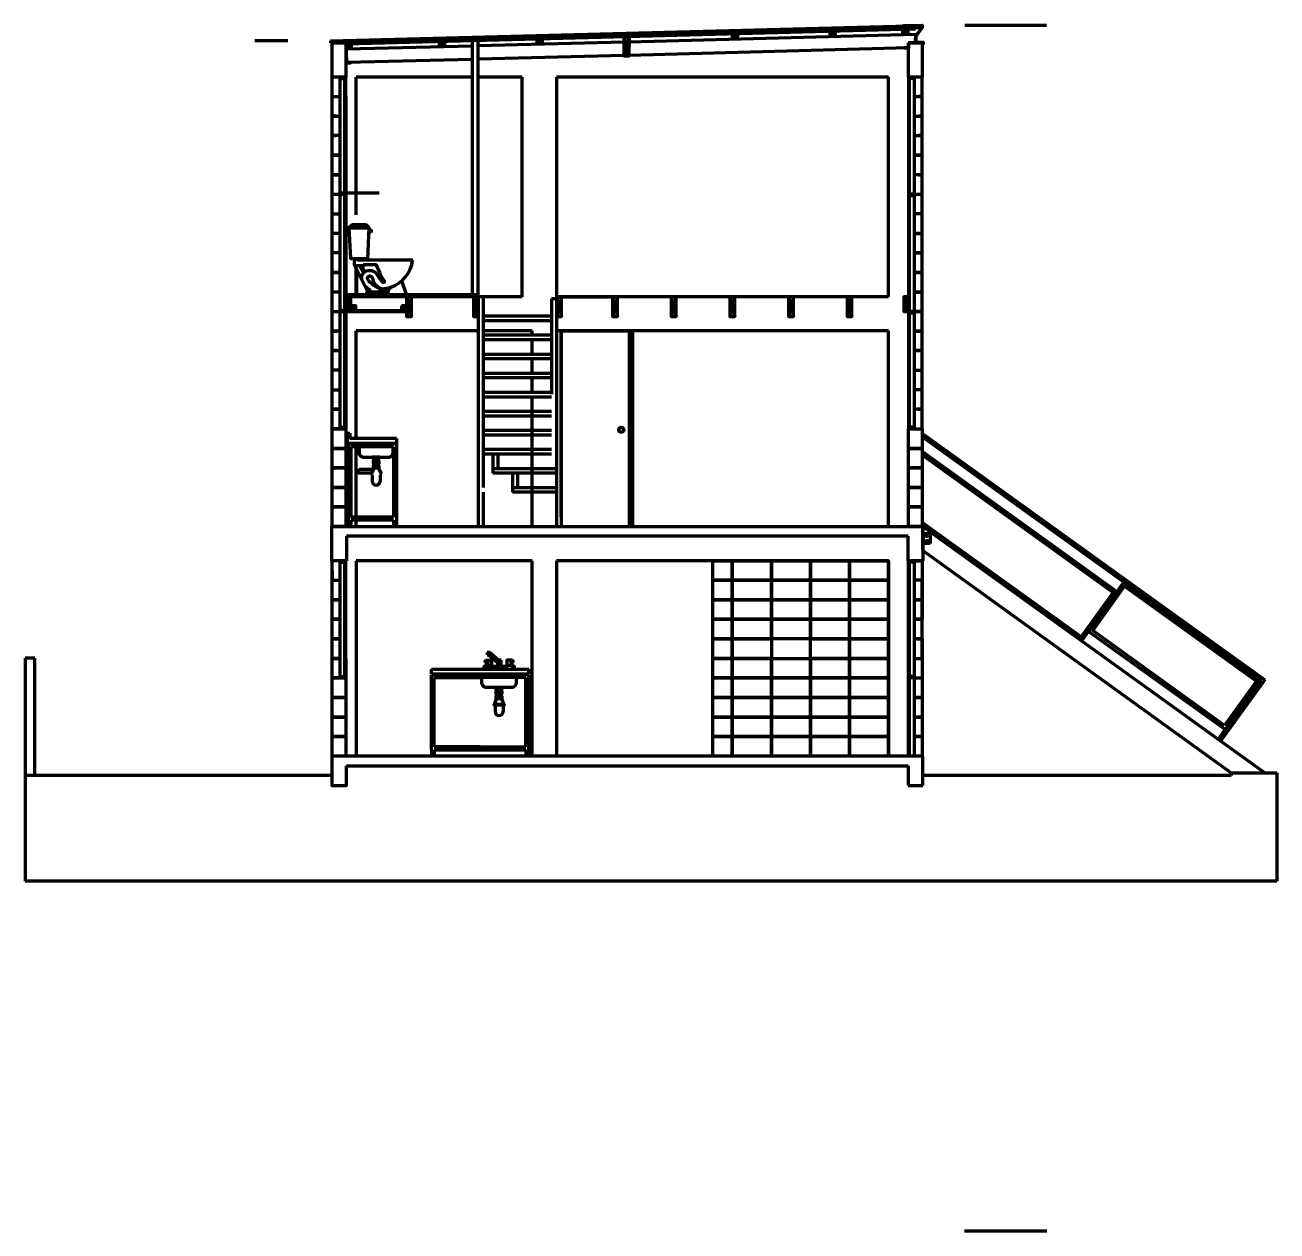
# Model space of a CAD drawing. Header units: millimetres. Extents: x 21.4 to 34.2, y 3.4 to 37.
# Drawn here: x 21.43 to 34.25, y 24.61 to 36.96 of the extents above; entities that cross this region are included whole.
import ezdxf

# ---------------------------------------------------------------- set-up
doc = ezdxf.new("R2010")
doc.units = ezdxf.units.MM
doc.layers.add('freecad trace layer', color=30, linetype='Continuous', lineweight=100)
doc.layers.add('grid', color=7, linetype='Continuous')
doc.layers.get('grid').off()

# ---------------------------------------------------------------- blocks, each defined once
blk = doc.blocks.new('A$C1769229921')
at = {"layer": 'freecad trace layer'}
for p, q in [((3.128, 33.41), (9.178, 33.567)), ((3.128, 33.392), (9.179, 33.549)), ((3.286, 33.391), (6.156, 33.466)), ((3.286, 33.381), (6.156, 33.456)), ((6.184, 33.454), (6.132, 33.254)), ((6.134, 33.454), (6.182, 33.254)), ((6.156, 33.456), (6.156, 33.466)), ((6.156, 33.454), (6.156, 33.454)), ((6.159, 33.466), (9.115, 33.543)), ((6.159, 33.456), (9.114, 33.533)), ((6.159, 33.456), (6.159, 33.466)), ((6.183, 33.403), (9.114, 33.479)), ((7.242, 33.482), (7.293, 33.432)), ((7.292, 33.483), (7.243, 33.431)), ((8.242, 33.509), (8.293, 33.459)), ((8.291, 33.51), (8.243, 33.458)), ((8.984, 33.568), (8.984, 33.565)), ((8.986, 33.528), (9.037, 33.478)), ((9.036, 33.529), (8.987, 33.477)), ((9.114, 33.533), (9.114, 33.543)), ((9.178, 33.567), (9.179, 33.549)), ((9.619, 33.573), (10.457, 33.573)), ((2.691, 33.41), (2.353, 33.41)), ((3.128, 33.41), (3.128, 33.392)), ((3.286, 33.391), (3.285, 33.391)), ((3.286, 33.391), (3.287, 33.241)), ((3.288, 33.38), (3.339, 33.331)), ((3.338, 33.381), (3.289, 33.329)), ((3.289, 33.328), (4.578, 33.361)), ((4.243, 33.403), (4.294, 33.354)), ((4.293, 33.405), (4.244, 33.353)), ((4.58, 30.811), (4.58, 33.415)), ((4.638, 33.364), (6.133, 33.403)), ((4.64, 30.811), (4.64, 33.417)), ((5.243, 33.431), (5.294, 33.381)), ((5.292, 33.432), (5.244, 33.38)), ((6.182, 33.266), (9.04, 33.342)), ((8.995, 33.34), (8.995, 33.337)), ((9.113, 33.392), (9.04, 33.392)), ((9.04, 33.392), (9.04, 33.342)), ((9.045, 33.387), (9.042, 33.387)), ((9.192, 33.374), (9.189, 33.374)), ((3.286, 33.238), (3.289, 33.238)), ((3.287, 33.241), (3.291, 33.241)), ((3.291, 33.241), (3.291, 33.192)), ((3.291, 33.192), (4.577, 33.225)), ((4.641, 33.227), (6.132, 33.265)), ((3.336, 33.191), (3.336, 33.188)), ((3.145, 32.841), (3.145, 33.041)), ((3.225, 33.041), (3.275, 33.042)), ((3.225, 31.841), (3.225, 33.041)), ((3.225, 33.026), (3.275, 33.027)), ((3.275, 29.441), (3.275, 33.041)), ((3.285, 32.841), (3.285, 33.042)), ((3.39, 31.631), (3.39, 33.041)), ((4.58, 33.041), (3.39, 33.041)), ((5.09, 33.041), (4.64, 33.041)), ((8.84, 33.041), (5.44, 33.041)), ((9.045, 33.041), (9.045, 30.441)), ((9.185, 33.041), (9.045, 33.041)), ((9.055, 29.441), (9.055, 33.041)), ((9.105, 33.026), (9.055, 33.026)), ((9.105, 29.441), (9.105, 33.041)), ((9.185, 29.441), (9.185, 33.041)), ((3.145, 32.641), (3.145, 32.841)), ((3.145, 32.841), (3.225, 32.841)), ((3.285, 32.841), (3.285, 32.241)), ((9.055, 32.841), (9.045, 32.841)), ((9.105, 32.841), (9.185, 32.841)), ((9.185, 32.841), (9.145, 32.841)), ((3.145, 32.441), (3.145, 32.641)), ((3.145, 32.641), (3.225, 32.641)), ((3.19, 32.641), (3.145, 32.641)), ((3.275, 32.641), (3.285, 32.641)), ((9.055, 32.641), (9.045, 32.641)), ((9.105, 32.641), (9.185, 32.641)), ((9.105, 32.641), (9.185, 32.641)), ((9.105, 32.641), (9.185, 32.641)), ((9.185, 32.641), (9.145, 32.641)), ((9.185, 32.641), (9.145, 32.641)), ((9.185, 32.641), (9.145, 32.641)), ((3.145, 29.441), (3.145, 32.441)), ((3.145, 32.441), (3.185, 32.441)), ((3.19, 32.441), (3.145, 32.441)), ((3.225, 32.441), (3.145, 32.441)), ((9.055, 32.441), (9.045, 32.441)), ((9.105, 32.441), (9.185, 32.441)), ((9.105, 32.441), (9.185, 32.441)), ((9.185, 32.441), (9.145, 32.441)), ((9.185, 32.441), (9.145, 32.441)), ((3.145, 32.241), (3.225, 32.241)), ((3.225, 32.241), (3.145, 32.241)), ((3.285, 32.241), (3.275, 32.241)), ((3.285, 32.241), (3.285, 32.041)), ((9.055, 32.241), (9.045, 32.241)), ((9.105, 32.241), (9.185, 32.241)), ((9.185, 32.241), (9.105, 32.241)), ((9.185, 32.241), (9.145, 32.241)), ((9.145, 32.241), (9.185, 32.241)), ((3.145, 32.041), (3.225, 32.041)), ((3.225, 32.041), (3.145, 32.041)), ((3.285, 32.041), (3.275, 32.041)), ((3.275, 32.041), (3.285, 32.041)), ((3.285, 32.041), (3.285, 31.841)), ((9.055, 32.041), (9.045, 32.041)), ((9.185, 32.041), (9.105, 32.041)), ((9.145, 32.041), (9.185, 32.041)), ((3.145, 31.841), (3.225, 31.841)), ((3.225, 31.856), (3.275, 31.856)), ((3.225, 29.441), (3.225, 31.841)), ((3.225, 31.841), (3.275, 31.841)), ((3.275, 31.856), (3.624, 31.856)), ((3.275, 31.841), (3.285, 31.841)), ((3.285, 31.841), (3.285, 30.441)), ((9.055, 31.841), (9.045, 31.841)), ((9.105, 31.841), (9.055, 31.841)), ((9.105, 31.826), (9.055, 31.826)), ((9.105, 31.841), (9.185, 31.841)), ((3.145, 31.641), (3.225, 31.641)), ((3.275, 31.641), (3.285, 31.641)), ((9.055, 31.641), (9.045, 31.641)), ((9.185, 31.641), (9.105, 31.641)), ((3.225, 31.441), (3.145, 31.441)), ((3.275, 31.441), (3.285, 31.441)), ((3.316, 31.499), (3.52, 31.499)), ((3.542, 31.451), (3.52, 31.452)), ((3.521, 31.479), (3.542, 31.479)), ((3.542, 31.479), (3.542, 31.451)), ((9.055, 31.441), (9.045, 31.441)), ((9.105, 31.441), (9.185, 31.441)), ((9.185, 31.441), (9.105, 31.441)), ((3.225, 31.241), (3.145, 31.241)), ((3.275, 31.241), (3.285, 31.241)), ((3.39, 31.183), (3.39, 31.183)), ((9.055, 31.241), (9.045, 31.241)), ((9.105, 31.241), (9.185, 31.241)), ((9.185, 31.241), (9.105, 31.241)), ((3.225, 31.041), (3.145, 31.041)), ((3.145, 31.041), (3.225, 31.041)), ((3.275, 31.041), (3.285, 31.041)), ((3.39, 30.811), (3.39, 31.081)), ((3.392, 31.077), (3.392, 30.811)), ((9.045, 31.041), (9.045, 30.841)), ((9.055, 31.041), (9.045, 31.041)), ((9.185, 31.041), (9.105, 31.041)), ((9.105, 31.041), (9.185, 31.041)), ((3.225, 30.841), (3.145, 30.841)), ((3.275, 30.841), (3.285, 30.841)), ((4.64, 30.811), (3.285, 30.811)), ((3.285, 30.811), (3.285, 30.791)), ((4.69, 30.791), (3.285, 30.791)), ((3.335, 30.791), (3.285, 30.641)), ((3.285, 30.791), (3.335, 30.641)), ((3.955, 30.791), (3.905, 30.591)), ((3.905, 30.791), (3.955, 30.591)), ((4.64, 30.791), (4.59, 30.591)), ((4.59, 30.791), (4.64, 30.591)), ((4.64, 30.791), (4.64, 30.811)), ((4.69, 30.791), (4.64, 30.791)), ((4.64, 30.771), (4.64, 29.796)), ((5.09, 30.792), (4.69, 30.792)), ((4.69, 30.791), (4.69, 29.796)), ((5.39, 30.771), (5.39, 29.796)), ((5.44, 30.771), (5.39, 30.771)), ((8.84, 30.792), (5.44, 30.792)), ((5.44, 30.792), (6.04, 30.792)), ((5.44, 30.791), (5.49, 30.591)), ((5.49, 30.791), (5.44, 30.591)), ((5.44, 30.771), (5.44, 28.441)), ((6.015, 30.791), (6.065, 30.591)), ((6.065, 30.791), (6.015, 30.591)), ((6.615, 30.791), (6.665, 30.591)), ((6.665, 30.791), (6.615, 30.591)), ((7.215, 30.791), (7.265, 30.591)), ((7.265, 30.791), (7.215, 30.591)), ((7.815, 30.791), (7.865, 30.591)), ((7.865, 30.791), (7.815, 30.591)), ((8.415, 30.791), (8.465, 30.591)), ((8.465, 30.791), (8.415, 30.591)), ((8.995, 30.791), (9.045, 30.641)), ((9.045, 30.791), (8.995, 30.641)), ((9.045, 30.841), (9.045, 30.641)), ((9.055, 30.841), (9.045, 30.841)), ((9.105, 30.841), (9.185, 30.841)), ((9.185, 30.841), (9.105, 30.841)), ((3.145, 30.641), (3.225, 30.641)), ((3.225, 30.656), (3.275, 30.656)), ((3.225, 30.641), (3.275, 30.641)), ((3.275, 30.641), (3.285, 30.641)), ((3.385, 30.701), (3.335, 30.651)), ((3.335, 30.701), (3.385, 30.651)), ((3.335, 30.651), (3.905, 30.651)), ((3.335, 30.641), (3.905, 30.641)), ((3.905, 30.701), (3.855, 30.651)), ((3.855, 30.701), (3.905, 30.651)), ((9.055, 30.641), (9.045, 30.641)), ((9.05, 30.646), (9.05, 30.646)), ((9.105, 30.641), (9.055, 30.641)), ((9.185, 30.641), (9.105, 30.641)), ((9.105, 30.641), (9.185, 30.641)), ((4.69, 30.596), (5.39, 30.596)), ((5.39, 30.546), (4.69, 30.546)), ((9.105, 30.626), (9.055, 30.626)), ((3.145, 30.441), (3.19, 30.441)), ((3.225, 30.441), (3.145, 30.441)), ((3.275, 30.441), (3.285, 30.441)), ((3.285, 30.441), (3.285, 30.241)), ((4.64, 30.442), (3.39, 30.442)), ((3.39, 29.341), (3.39, 30.442)), ((5.19, 30.442), (4.69, 30.442)), ((4.69, 30.401), (5.39, 30.401)), ((8.84, 30.442), (5.44, 30.442)), ((5.488, 28.541), (5.488, 30.442)), ((5.488, 30.441), (5.488, 28.441)), ((6.188, 30.441), (5.488, 30.441)), ((6.188, 28.541), (6.188, 30.442)), ((6.188, 28.441), (6.188, 30.441)), ((6.223, 28.441), (6.223, 30.442)), ((8.84, 28.441), (8.84, 30.442)), ((9.045, 30.441), (9.045, 30.241)), ((9.055, 30.441), (9.045, 30.441)), ((9.105, 30.441), (9.185, 30.441)), ((9.185, 30.441), (9.105, 30.441)), ((5.39, 30.351), (4.69, 30.351)), ((3.19, 30.241), (3.145, 30.241)), ((3.145, 30.241), (3.225, 30.241)), ((3.275, 30.241), (3.285, 30.241)), ((3.285, 30.241), (3.285, 30.041)), ((4.69, 30.206), (5.39, 30.206)), ((5.39, 30.156), (4.69, 30.156)), ((9.045, 30.241), (9.045, 30.041)), ((9.055, 30.241), (9.045, 30.241)), ((9.185, 30.241), (9.105, 30.241)), ((9.105, 30.241), (9.185, 30.241)), ((3.225, 30.041), (3.145, 30.041)), ((3.275, 30.041), (3.285, 30.041)), ((3.285, 30.041), (3.285, 29.841)), ((4.69, 30.011), (5.39, 30.011)), ((9.045, 30.041), (9.045, 29.841)), ((9.055, 30.041), (9.045, 30.041)), ((9.105, 30.041), (9.185, 30.041)), ((5.39, 29.961), (4.69, 29.961)), ((3.145, 29.841), (3.225, 29.841)), ((3.275, 29.841), (3.285, 29.841)), ((3.285, 29.841), (3.285, 29.441)), ((4.69, 29.816), (5.39, 29.816)), ((5.39, 29.766), (4.69, 29.766)), ((9.045, 29.841), (9.045, 29.441)), ((9.055, 29.841), (9.045, 29.841)), ((9.185, 29.841), (9.105, 29.841)), ((3.225, 29.641), (3.145, 29.641)), ((3.145, 29.641), (3.225, 29.641)), ((3.275, 29.641), (3.285, 29.641)), ((9.055, 29.641), (9.045, 29.641)), ((9.185, 29.641), (9.105, 29.641)), ((9.145, 29.641), (9.185, 29.641)), ((3.145, 29.441), (3.195, 29.441)), ((3.285, 29.441), (3.145, 29.441)), ((3.285, 29.441), (3.145, 29.441)), ((3.225, 29.456), (3.275, 29.456)), ((3.225, 29.441), (3.275, 29.441)), ((3.299, 29.397), (3.324, 29.397)), ((3.299, 29.397), (3.299, 29.291)), ((3.324, 29.341), (3.324, 29.397)), ((3.324, 29.397), (3.324, 29.341)), ((9.045, 29.441), (9.185, 29.441)), ((9.105, 29.456), (9.055, 29.456)), ((9.105, 29.441), (9.055, 29.441)), ((9.19, 29.391), (9.185, 29.391)), ((9.19, 29.354), (9.185, 29.354)), ((9.19, 29.391), (12.69, 26.872)), ((9.19, 29.354), (12.648, 26.865)), ((3.804, 29.291), (3.299, 29.291)), ((3.306, 29.286), (3.306, 28.441)), ((3.801, 29.286), (3.306, 29.286)), ((3.804, 29.341), (3.324, 29.341)), ((3.771, 29.256), (3.336, 29.256)), ((3.336, 29.256), (3.336, 28.535)), ((3.39, 29.286), (3.39, 29.291)), ((3.39, 28.535), (3.39, 29.256)), ((3.771, 29.256), (3.771, 28.535)), ((3.801, 29.286), (3.801, 28.441)), ((3.804, 29.341), (3.804, 29.291)), ((3.569, 29.118), (3.569, 29.138)), ((3.619, 29.118), (3.619, 29.138)), ((3.547, 28.988), (3.411, 28.988)), ((3.562, 29.023), (3.419, 29.023)), ((3.553, 28.97), (3.553, 28.905)), ((3.569, 29.065), (3.569, 29.088)), ((3.569, 29.038), (3.569, 29.04)), ((3.619, 29.038), (3.569, 29.038)), ((3.619, 29.065), (3.619, 29.088)), ((3.619, 29.038), (3.619, 29.04)), ((3.635, 28.97), (3.635, 28.905)), ((3.771, 28.535), (3.336, 28.535)), ((3.771, 28.505), (3.336, 28.505)), ((3.336, 28.505), (3.336, 28.441)), ((3.39, 28.441), (3.39, 28.505)), ((3.771, 28.505), (3.771, 28.441)), ((3.14, 28.441), (9.19, 28.441)), ((3.14, 28.091), (3.14, 28.441)), ((9.04, 28.341), (3.29, 28.341)), ((3.29, 28.341), (3.29, 28.091)), ((9.04, 28.091), (9.04, 28.341)), ((9.19, 28.441), (12.69, 25.921)), ((9.19, 28.194), (9.19, 28.441)), ((9.19, 28.441), (9.19, 28.091)), ((9.265, 28.367), (9.19, 28.367)), ((9.195, 28.367), (9.195, 28.267)), ((9.245, 28.342), (9.215, 28.342)), ((9.23, 28.327), (9.23, 28.357)), ((9.265, 28.367), (9.265, 28.267)), ((9.265, 28.267), (9.19, 28.267)), ((9.19, 28.194), (12.348, 25.921)), ((9.245, 28.292), (9.215, 28.292)), ((9.23, 28.307), (9.23, 28.277)), ((3.29, 28.091), (3.14, 28.091)), ((3.145, 26.891), (3.145, 28.093)), ((3.225, 26.891), (3.225, 28.091)), ((3.225, 28.091), (3.275, 28.091)), ((3.225, 28.076), (3.275, 28.076)), ((3.275, 26.891), (3.275, 28.091)), ((3.285, 27.091), (3.285, 28.091)), ((3.39, 28.091), (3.39, 26.091)), ((8.84, 26.091), (8.84, 28.091)), ((9.04, 28.091), (9.19, 28.091)), ((9.19, 28.091), (9.04, 28.091)), ((9.045, 27.091), (9.045, 28.091)), ((9.045, 27.891), (9.045, 28.091)), ((9.045, 28.091), (9.185, 28.091)), ((9.105, 28.091), (9.055, 28.091)), ((9.055, 26.091), (9.055, 28.091)), ((9.105, 28.076), (9.055, 28.076)), ((9.105, 26.091), (9.105, 28.091)), ((9.185, 28.091), (9.185, 27.891)), ((3.145, 27.991), (3.145, 27.891)), ((3.145, 27.891), (3.225, 27.891)), ((9.055, 27.891), (9.045, 27.891)), ((9.185, 27.891), (9.105, 27.891)), ((9.185, 27.891), (9.105, 27.891)), ((9.185, 27.891), (9.185, 27.691)), ((9.185, 27.691), (9.185, 27.891)), ((3.145, 27.691), (3.225, 27.691)), ((3.225, 27.691), (3.145, 27.691)), ((9.105, 27.691), (9.185, 27.691)), ((9.185, 27.691), (9.105, 27.691)), ((9.185, 27.691), (9.185, 27.491)), ((9.185, 27.491), (9.185, 27.691)), ((3.145, 27.491), (3.225, 27.491)), ((3.225, 27.491), (3.145, 27.491)), ((9.105, 27.491), (9.185, 27.491)), ((9.185, 27.491), (9.105, 27.491)), ((9.185, 27.291), (9.185, 27.491)), ((3.145, 27.291), (3.225, 27.291)), ((3.225, 27.291), (3.145, 27.291)), ((9.185, 27.291), (9.105, 27.291)), ((9.105, 27.291), (9.185, 27.291)), ((9.185, 27.091), (9.185, 27.291)), ((9.185, 27.291), (9.185, 27.091)), ((0.1, 27.093), (0, 27.093)), ((0, 27.093), (0, 25.991)), ((0.1, 27.093), (0, 27.093)), ((0, 27.093), (0, 25.891)), ((0.1, 25.991), (0.1, 27.093)), ((0.1, 25.891), (0.1, 27.093)), ((3.145, 27.091), (3.225, 27.091)), ((3.225, 27.091), (3.145, 27.091)), ((3.275, 27.091), (3.285, 27.091)), ((3.285, 27.091), (3.285, 26.891)), ((4.757, 27.152), (4.731, 27.152)), ((4.731, 27.152), (4.731, 27.139)), ((4.731, 27.139), (4.757, 27.139)), ((4.731, 27.139), (4.731, 27.126)), ((4.731, 27.126), (4.757, 27.126)), ((4.745, 27.126), (4.835, 27.048)), ((4.861, 27.061), (4.757, 27.152)), ((4.757, 27.139), (4.757, 27.152)), ((4.757, 27.139), (4.861, 27.048)), ((4.757, 27.126), (4.757, 27.139)), ((4.835, 27.048), (4.861, 27.048)), ((4.835, 27.048), (4.835, 27.008)), ((4.874, 27.074), (4.846, 27.074)), ((4.861, 27.048), (4.861, 27.061)), ((4.874, 27.008), (4.874, 27.074)), ((9.045, 26.891), (9.045, 27.091)), ((9.105, 27.091), (9.185, 27.091)), ((9.185, 27.091), (9.185, 26.891)), ((4.159, 26.982), (5.157, 26.982)), ((4.159, 26.932), (4.159, 26.982)), ((4.159, 26.932), (5.157, 26.932)), ((4.159, 26.156), (4.159, 26.924)), ((4.159, 26.924), (4.658, 26.924)), ((5.157, 26.924), (4.658, 26.924)), ((4.737, 27.008), (4.737, 27.021)), ((4.763, 27.021), (4.763, 27.008)), ((4.946, 27.021), (4.946, 27.008)), ((4.972, 27.008), (4.972, 27.021)), ((5.157, 26.932), (5.157, 26.982)), ((5.157, 26.156), (5.157, 26.924)), ((3.285, 26.891), (3.145, 26.891)), ((3.225, 26.906), (3.275, 26.906)), ((3.225, 26.891), (3.275, 26.891)), ((4.189, 26.186), (4.189, 26.894)), ((4.189, 26.894), (4.658, 26.894)), ((5.127, 26.894), (4.658, 26.894)), ((5.127, 26.186), (5.127, 26.894)), ((9.105, 26.906), (9.055, 26.906)), ((9.105, 26.891), (9.055, 26.891)), ((9.105, 26.891), (9.185, 26.891)), ((9.185, 26.891), (9.185, 26.691)), ((12.648, 26.865), (12.215, 26.263)), ((12.69, 26.872), (12.239, 26.245)), ((4.827, 26.76), (4.827, 26.779)), ((4.827, 26.706), (4.827, 26.729)), ((4.827, 26.68), (4.827, 26.682)), ((4.827, 26.68), (4.877, 26.68)), ((4.877, 26.76), (4.877, 26.779)), ((4.877, 26.706), (4.877, 26.729)), ((4.877, 26.68), (4.877, 26.682)), ((9.185, 26.691), (9.105, 26.691)), ((9.105, 26.691), (9.185, 26.691)), ((9.185, 26.691), (9.185, 26.491)), ((4.811, 26.612), (4.811, 26.547)), ((4.893, 26.612), (4.893, 26.547)), ((9.185, 26.491), (9.105, 26.491)), ((9.105, 26.491), (9.185, 26.491)), ((9.185, 26.491), (9.185, 26.291)), ((9.045, 26.091), (9.045, 26.291)), ((9.045, 26.291), (9.055, 26.291)), ((9.185, 26.291), (9.105, 26.291)), ((9.105, 26.291), (9.185, 26.291)), ((9.185, 26.291), (9.185, 26.091)), ((4.159, 26.156), (4.159, 26.091)), ((4.189, 26.186), (5.127, 26.186)), ((4.658, 26.186), (4.189, 26.186)), ((4.189, 26.156), (4.189, 26.091)), ((4.658, 26.156), (4.189, 26.156)), ((4.189, 26.156), (5.127, 26.156)), ((4.658, 26.156), (5.127, 26.156)), ((5.127, 26.156), (5.127, 26.091)), ((5.157, 26.156), (5.157, 26.091)), ((9.185, 26.091), (9.045, 26.091)), ((9.19, 25.791), (9.19, 26.091)), ((3.14, 25.891), (0, 25.891)), ((0, 25.891), (0, 24.812)), ((9.04, 25.991), (9.04, 25.791)), ((12.348, 25.891), (9.19, 25.891)), ((12.348, 25.921), (12.815, 25.921)), ((12.348, 25.921), (12.348, 25.891)), ((12.815, 25.921), (12.815, 24.812)), ((9.04, 25.791), (9.19, 25.791)), ((12.815, 24.812), (0, 24.812)), ((9.617, 21.231), (10.459, 21.231))]:
    blk.add_line(p, q, dxfattribs=at)
at = {"layer": 'freecad trace layer', "ltscale": 0.003}
for p, q in [((4.64, 29.796), (4.64, 28.451)), ((4.69, 29.796), (4.69, 29.036)), ((4.69, 29.621), (5.39, 29.621)), ((5.39, 29.571), (4.69, 29.571)), ((4.69, 29.426), (5.39, 29.426)), ((5.39, 29.376), (4.69, 29.376)), ((4.69, 29.231), (5.39, 29.231)), ((5.39, 29.181), (4.69, 29.181)), ((4.69, 29.181), (4.69, 28.986)), ((4.79, 29.181), (4.79, 28.986)), ((4.84, 29.181), (4.84, 29.036)), ((4.69, 28.986), (4.69, 28.841)), ((4.79, 29.036), (5.44, 29.036)), ((5.44, 28.986), (4.79, 28.986)), ((4.99, 28.986), (4.99, 28.791)), ((5.04, 28.986), (5.04, 28.841)), ((4.99, 28.841), (5.44, 28.841)), ((4.69, 28.791), (4.69, 28.441)), ((5.44, 28.791), (4.99, 28.791))]:
    blk.add_line(p, q, dxfattribs=at)
at = {"layer": 'freecad trace layer'}
for points in [[(6.134, 33.454), (6.184, 33.454), (6.182, 33.254), (6.132, 33.254)], [(7.242, 33.482), (7.292, 33.483), (7.293, 33.432), (7.243, 33.431)], [(8.242, 33.509), (8.291, 33.51), (8.293, 33.459), (8.243, 33.458)], [(8.986, 33.528), (9.036, 33.529), (9.037, 33.478), (8.987, 33.477)], [(3.145, 33.391), (3.285, 33.391), (3.285, 33.041), (3.145, 33.041)], [(3.288, 33.38), (3.338, 33.381), (3.339, 33.331), (3.289, 33.329)], [(4.243, 33.403), (4.293, 33.405), (4.294, 33.354), (4.244, 33.353)], [(5.243, 33.431), (5.292, 33.432), (5.294, 33.381), (5.244, 33.38)], [(9.045, 33.391), (9.185, 33.391), (9.185, 33.041), (9.045, 33.041)], [(3.335, 30.791), (3.285, 30.791), (3.285, 30.641), (3.335, 30.641)], [(3.955, 30.791), (3.905, 30.791), (3.905, 30.591), (3.955, 30.591)], [(4.64, 30.791), (4.59, 30.791), (4.59, 30.591), (4.64, 30.591)], [(5.49, 30.791), (5.44, 30.791), (5.44, 30.591), (5.49, 30.591)], [(6.065, 30.791), (6.015, 30.791), (6.015, 30.591), (6.065, 30.591)], [(6.665, 30.791), (6.615, 30.791), (6.615, 30.591), (6.665, 30.591)], [(7.265, 30.791), (7.215, 30.791), (7.215, 30.591), (7.265, 30.591)], [(7.865, 30.791), (7.815, 30.791), (7.815, 30.591), (7.865, 30.591)], [(8.465, 30.791), (8.415, 30.791), (8.415, 30.591), (8.465, 30.591)], [(9.045, 30.791), (8.995, 30.791), (8.995, 30.641), (9.045, 30.641)], [(3.145, 29.441), (3.285, 29.441), (3.285, 29.241), (3.145, 29.241)], [(9.045, 29.441), (9.185, 29.441), (9.185, 29.241), (9.045, 29.241)], [(3.145, 29.241), (3.285, 29.241), (3.285, 29.041), (3.145, 29.041)], [(9.045, 29.241), (9.185, 29.241), (9.185, 29.041), (9.045, 29.041)], [(3.631, 29.15), (3.557, 29.15), (3.557, 29.145), (3.631, 29.145)], [(3.625, 29.118), (3.564, 29.118), (3.564, 29.088), (3.625, 29.088)], [(3.145, 29.041), (3.285, 29.041), (3.285, 28.841), (3.145, 28.841)], [(3.625, 29.065), (3.564, 29.065), (3.564, 29.04), (3.625, 29.04)], [(9.045, 29.041), (9.185, 29.041), (9.185, 28.841), (9.045, 28.841)], [(3.145, 28.841), (3.285, 28.841), (3.285, 28.641), (3.145, 28.641)], [(9.045, 28.841), (9.185, 28.841), (9.185, 28.641), (9.045, 28.641)], [(3.145, 28.641), (3.285, 28.641), (3.285, 28.441), (3.145, 28.441)], [(9.045, 28.641), (9.185, 28.641), (9.185, 28.441), (9.045, 28.441)], [(7.04, 28.091), (7.24, 28.091), (7.24, 27.891), (7.04, 27.891)], [(7.24, 28.091), (7.64, 28.091), (7.64, 27.891), (7.24, 27.891)], [(7.64, 28.091), (8.04, 28.091), (8.04, 27.891), (7.64, 27.891)], [(8.04, 28.091), (8.44, 28.091), (8.44, 27.891), (8.04, 27.891)], [(8.44, 28.091), (8.84, 28.091), (8.84, 27.891), (8.44, 27.891)], [(7.04, 27.891), (7.24, 27.891), (7.24, 27.691), (7.04, 27.691)], [(7.24, 27.891), (7.64, 27.891), (7.64, 27.691), (7.24, 27.691)], [(7.64, 27.891), (8.04, 27.891), (8.04, 27.691), (7.64, 27.691)], [(8.04, 27.891), (8.44, 27.891), (8.44, 27.691), (8.04, 27.691)], [(8.44, 27.891), (8.84, 27.891), (8.84, 27.691), (8.44, 27.691)], [(12.286, 26.362), (10.887, 27.368), (11.249, 27.872), (12.648, 26.865)], [(12.279, 26.404), (10.929, 27.375), (11.256, 27.83), (12.606, 26.858)], [(7.04, 27.691), (7.24, 27.691), (7.24, 27.491), (7.04, 27.491)], [(7.24, 27.691), (7.64, 27.691), (7.64, 27.491), (7.24, 27.491)], [(7.64, 27.691), (8.04, 27.691), (8.04, 27.491), (7.64, 27.491)], [(8.04, 27.691), (8.44, 27.691), (8.44, 27.491), (8.04, 27.491)], [(8.44, 27.691), (8.84, 27.691), (8.84, 27.491), (8.44, 27.491)], [(7.04, 27.491), (7.24, 27.491), (7.24, 27.291), (7.04, 27.291)], [(7.24, 27.491), (7.64, 27.491), (7.64, 27.291), (7.24, 27.291)], [(7.64, 27.491), (8.04, 27.491), (8.04, 27.291), (7.64, 27.291)], [(8.04, 27.491), (8.44, 27.491), (8.44, 27.291), (8.04, 27.291)], [(8.44, 27.491), (8.84, 27.491), (8.84, 27.291), (8.44, 27.291)], [(7.04, 27.291), (7.24, 27.291), (7.24, 27.091), (7.04, 27.091)], [(7.24, 27.291), (7.64, 27.291), (7.64, 27.091), (7.24, 27.091)], [(8.04, 27.291), (8.44, 27.291), (8.44, 27.091), (8.04, 27.091)], [(8.44, 27.291), (8.84, 27.291), (8.84, 27.091), (8.44, 27.091)], [(4.711, 27.048), (4.711, 27.067), (4.737, 27.067), (4.737, 27.048)], [(4.998, 27.048), (4.998, 27.067), (4.972, 27.067), (4.972, 27.048)], [(7.04, 27.091), (7.24, 27.091), (7.24, 26.891), (7.04, 26.891)], [(7.24, 27.091), (7.64, 27.091), (7.64, 26.891), (7.24, 26.891)], [(7.64, 27.091), (8.04, 27.091), (8.04, 26.891), (7.64, 26.891)], [(8.04, 27.091), (8.44, 27.091), (8.44, 26.891), (8.04, 26.891)], [(8.44, 27.091), (8.84, 27.091), (8.84, 26.891), (8.44, 26.891)], [(3.145, 26.891), (3.285, 26.891), (3.285, 26.691), (3.145, 26.691)], [(4.814, 26.792), (4.889, 26.792), (4.889, 26.786), (4.814, 26.786)], [(7.04, 26.891), (7.24, 26.891), (7.24, 26.691), (7.04, 26.691)], [(7.24, 26.891), (7.64, 26.891), (7.64, 26.691), (7.24, 26.691)], [(7.64, 26.891), (8.04, 26.891), (8.04, 26.691), (7.64, 26.691)], [(8.04, 26.891), (8.44, 26.891), (8.44, 26.691), (8.04, 26.691)], [(8.44, 26.891), (8.84, 26.891), (8.84, 26.691), (8.44, 26.691)], [(3.145, 26.691), (3.285, 26.691), (3.285, 26.491), (3.145, 26.491)], [(4.821, 26.76), (4.882, 26.76), (4.882, 26.729), (4.821, 26.729)], [(4.821, 26.706), (4.882, 26.706), (4.882, 26.682), (4.821, 26.682)], [(7.04, 26.691), (7.24, 26.691), (7.24, 26.491), (7.04, 26.491)], [(7.24, 26.691), (7.64, 26.691), (7.64, 26.491), (7.24, 26.491)], [(7.64, 26.691), (8.04, 26.691), (8.04, 26.491), (7.64, 26.491)], [(8.04, 26.691), (8.44, 26.691), (8.44, 26.491), (8.04, 26.491)], [(8.44, 26.691), (8.84, 26.691), (8.84, 26.491), (8.44, 26.491)], [(4.801, 26.624), (4.903, 26.624), (4.903, 26.612), (4.801, 26.612)], [(3.145, 26.491), (3.285, 26.491), (3.285, 26.291), (3.145, 26.291)], [(7.04, 26.491), (7.24, 26.491), (7.24, 26.291), (7.04, 26.291)], [(7.24, 26.491), (7.64, 26.491), (7.64, 26.291), (7.24, 26.291)], [(7.64, 26.491), (8.04, 26.491), (8.04, 26.291), (7.64, 26.291)], [(8.04, 26.491), (8.44, 26.491), (8.44, 26.291), (8.04, 26.291)], [(8.44, 26.491), (8.84, 26.491), (8.84, 26.291), (8.44, 26.291)], [(3.145, 26.291), (3.285, 26.291), (3.285, 26.091), (3.145, 26.091)], [(7.04, 26.291), (7.24, 26.291), (7.24, 26.091), (7.04, 26.091)], [(7.24, 26.291), (7.64, 26.291), (7.64, 26.091), (7.24, 26.091)], [(7.64, 26.291), (8.04, 26.291), (8.04, 26.091), (7.64, 26.091)], [(8.04, 26.291), (8.44, 26.291), (8.44, 26.091), (8.04, 26.091)], [(8.44, 26.291), (8.84, 26.291), (8.84, 26.091), (8.44, 26.091)], [(5.127, 26.156), (4.658, 26.156), (4.658, 26.156), (5.127, 26.156)]]:
    blk.add_lwpolyline(points, close=True, dxfattribs=at)
for points in [[(8.984, 33.568), (9.185, 33.573), (9.185, 33.546), (9.119, 33.461), (9.119, 33.397), (9.192, 33.397), (9.192, 33.374)], [(8.984, 33.565), (9.182, 33.57), (9.182, 33.547), (9.116, 33.463), (9.116, 33.394), (9.189, 33.394), (9.189, 33.374)], [(9.114, 33.479), (9.113, 33.392)], [(9.045, 33.387), (9.045, 33.337), (8.995, 33.337), (8.995, 33.337)], [(9.042, 33.387), (9.042, 33.34), (8.995, 33.34)], [(3.286, 33.238), (3.286, 33.188), (3.336, 33.188), (3.336, 33.188)], [(3.289, 33.238), (3.289, 33.191), (3.336, 33.191)], [(5.09, 30.792), (5.09, 33.041)], [(5.44, 33.041), (5.44, 30.792)], [(8.84, 30.792), (8.84, 33.041)], [(3.275, 32.841), (3.285, 32.841), (3.285, 32.841), (3.285, 32.841)], [(3.285, 32.441), (3.275, 32.441)], [(3.968, 31.166), (3.493, 31.166), (3.493, 31.182), (3.51, 31.182), (3.521, 31.498), (3.493, 31.53), (3.347, 31.53), (3.316, 31.499), (3.331, 31.183), (3.493, 31.183)], [(3.39, 31.183), (3.369, 31.153), (3.369, 31.124), (3.508, 30.842)], [(3.404, 31.183), (3.404, 31.169), (3.476, 31.169), (3.476, 31.183)], [(3.374, 31.113), (3.471, 31.113), (3.471, 31.122), (3.592, 31.122), (3.627, 31.039), (3.641, 31.006), (3.662, 30.976), (3.677, 30.956), (3.677, 30.937), (3.666, 30.937), (3.649, 30.955), (3.624, 30.987), (3.609, 31.014), (3.595, 31.034), (3.577, 31.047), (3.55, 31.058), (3.517, 31.058), (3.491, 31.055), (3.465, 31.036), (3.449, 31.013), (3.444, 30.994), (3.444, 30.972)], [(3.423, 31.113), (3.465, 31.036)], [(3.445, 31.113), (3.478, 31.046)], [(3.477, 30.905), (3.5, 30.888), (3.518, 30.871), (3.53, 30.861), (3.53, 30.842)], [(3.714, 30.839), (3.508, 30.842), (3.493, 30.827), (3.492, 30.815), (3.906, 30.815), (3.856, 30.954)], [(3.335, 30.701), (3.335, 30.651), (3.385, 30.651), (3.385, 30.701), (3.335, 30.701)], [(3.855, 30.701), (3.855, 30.651), (3.905, 30.651), (3.905, 30.701), (3.855, 30.701)], [(5.19, 30.401), (5.19, 30.442)], [(5.44, 30.442), (5.44, 28.441)], [(5.19, 30.206), (5.19, 30.351)], [(5.19, 30.011), (5.19, 30.156)], [(5.19, 29.816), (5.19, 29.961)], [(5.19, 28.441), (5.19, 29.766)], [(3.419, 29.291), (3.419, 29.286)], [(3.769, 29.286), (3.769, 29.291)], [(3.562, 29.145), (3.565, 29.138), (3.594, 29.138)], [(3.626, 29.145), (3.623, 29.138), (3.594, 29.138)], [(9.185, 29.198), (9.19, 29.205), (11.179, 27.773), (10.816, 27.27), (9.185, 28.444)], [(9.185, 29.147), (9.197, 29.163), (11.137, 27.767), (10.81, 27.312), (9.185, 28.481)], [(3.569, 29.038), (3.547, 28.987), (3.547, 28.982), (3.547, 28.982)], [(3.619, 29.038), (3.641, 28.987), (3.641, 28.982), (3.641, 28.982)], [(5.19, 28.091), (3.39, 28.091)], [(5.44, 28.091), (5.44, 26.091), (5.19, 26.091), (5.19, 28.091)], [(8.84, 28.091), (5.44, 28.091)], [(3.275, 27.891), (3.285, 27.891)], [(9.055, 27.891), (9.045, 27.891)], [(3.275, 27.691), (3.285, 27.691)], [(9.055, 27.691), (9.045, 27.691)], [(3.275, 27.491), (3.285, 27.491)], [(9.055, 27.491), (9.045, 27.491)], [(3.275, 27.291), (3.285, 27.291)], [(9.055, 27.291), (9.045, 27.291)], [(4.724, 27.067), (4.724, 27.074), (4.776, 27.074), (4.776, 27.021), (4.724, 27.021), (4.724, 27.048)], [(4.985, 27.067), (4.985, 27.074), (4.933, 27.074), (4.933, 27.021), (4.985, 27.021), (4.985, 27.048)], [(9.045, 27.091), (9.055, 27.091)], [(4.677, 26.924), (4.677, 26.932)], [(4.946, 27.008), (4.698, 27.008), (4.698, 26.982), (5.011, 26.982), (5.011, 27.008), (4.972, 27.008)], [(5.027, 26.932), (5.027, 26.924)], [(4.82, 26.786), (4.823, 26.779), (4.852, 26.779)], [(4.884, 26.786), (4.881, 26.779), (4.852, 26.779)], [(9.055, 26.691), (9.045, 26.691), (9.045, 26.891), (9.055, 26.891)], [(4.827, 26.68), (4.804, 26.628), (4.804, 26.624), (4.804, 26.624)], [(4.877, 26.68), (4.899, 26.628), (4.899, 26.624), (4.899, 26.624)], [(9.055, 26.491), (9.045, 26.491), (9.045, 26.691), (9.055, 26.691)], [(9.055, 26.291), (9.045, 26.291), (9.045, 26.491), (9.055, 26.491)], [(3.29, 26.091), (3.29, 26.091), (3.14, 26.091), (3.14, 25.791), (3.29, 25.791), (3.29, 25.991)], [(9.19, 26.091), (3.14, 26.091)], [(3.29, 25.991), (9.04, 25.991)]]:
    blk.add_lwpolyline(points, dxfattribs=at)
for points in [[(3.419, 29.256), (3.419, 29.2, 0.414214), (3.469, 29.15), (3.719, 29.15, 0.414214), (3.769, 29.2), (3.769, 29.256)], [(5.027, 26.894), (5.027, 26.842, -0.414214), (4.977, 26.792), (4.727, 26.792, -0.414214), (4.677, 26.842), (4.677, 26.894)]]:
    blk.add_lwpolyline(points, format="xyb", dxfattribs=at)
for centre, radius in [((6.103, 29.431), 0.025), ((9.23, 28.342), 0.005), ((9.23, 28.292), 0.005)]:
    blk.add_circle(centre, radius, dxfattribs=at)
for centre, radius, start, end in [((3.631, 31.209), 0.339, 289.6671, 352.8298), ((3.785, 30.829), 0.0725, 123.4899, 190.9468), ((3.594, 28.905), 0.0409, 180, 0), ((4.852, 26.547), 0.0409, 180, 0)]:
    blk.add_arc(centre, radius, start, end, dxfattribs=at)
for points, knots in [([(3.666, 30.84), (3.655, 30.851), (3.627, 30.878), (3.572, 30.905), (3.528, 30.94), (3.501, 30.977), (3.514, 31.008), (3.549, 31.005), (3.56, 30.971), (3.57, 30.931), (3.605, 30.899), (3.645, 30.873), (3.685, 30.875), (3.718, 30.883), (3.736, 30.887), (3.745, 30.889)], [0, 0, 0, 0, 0.0458804, 0.116968, 0.1810503, 0.2201651, 0.2387862, 0.2693706, 0.2964005, 0.3392048, 0.3927233, 0.4321746, 0.4801074, 0.5063924, 0.5347811, 0.5347811, 0.5347811, 0.5347811]), ([(3.419, 29.023), (3.419, 29.016), (3.401, 29.006), (3.407, 28.994), (3.411, 28.988)], [0.01199805, 0.01199805, 0.01199805, 0.01199805, 0.03527208, 0.0529338, 0.0529338, 0.0529338, 0.0529338])]:
    blk.add_open_spline(points, degree=3, knots=knots, dxfattribs=at)

msp = doc.modelspace()

# ---------------------------------------------------------------- block references
at = {"layer": 'grid'}
msp.add_blockref('A$C1769229921', (21.431, 3.383), dxfattribs=at)

doc.saveas('drawing.dxf')
